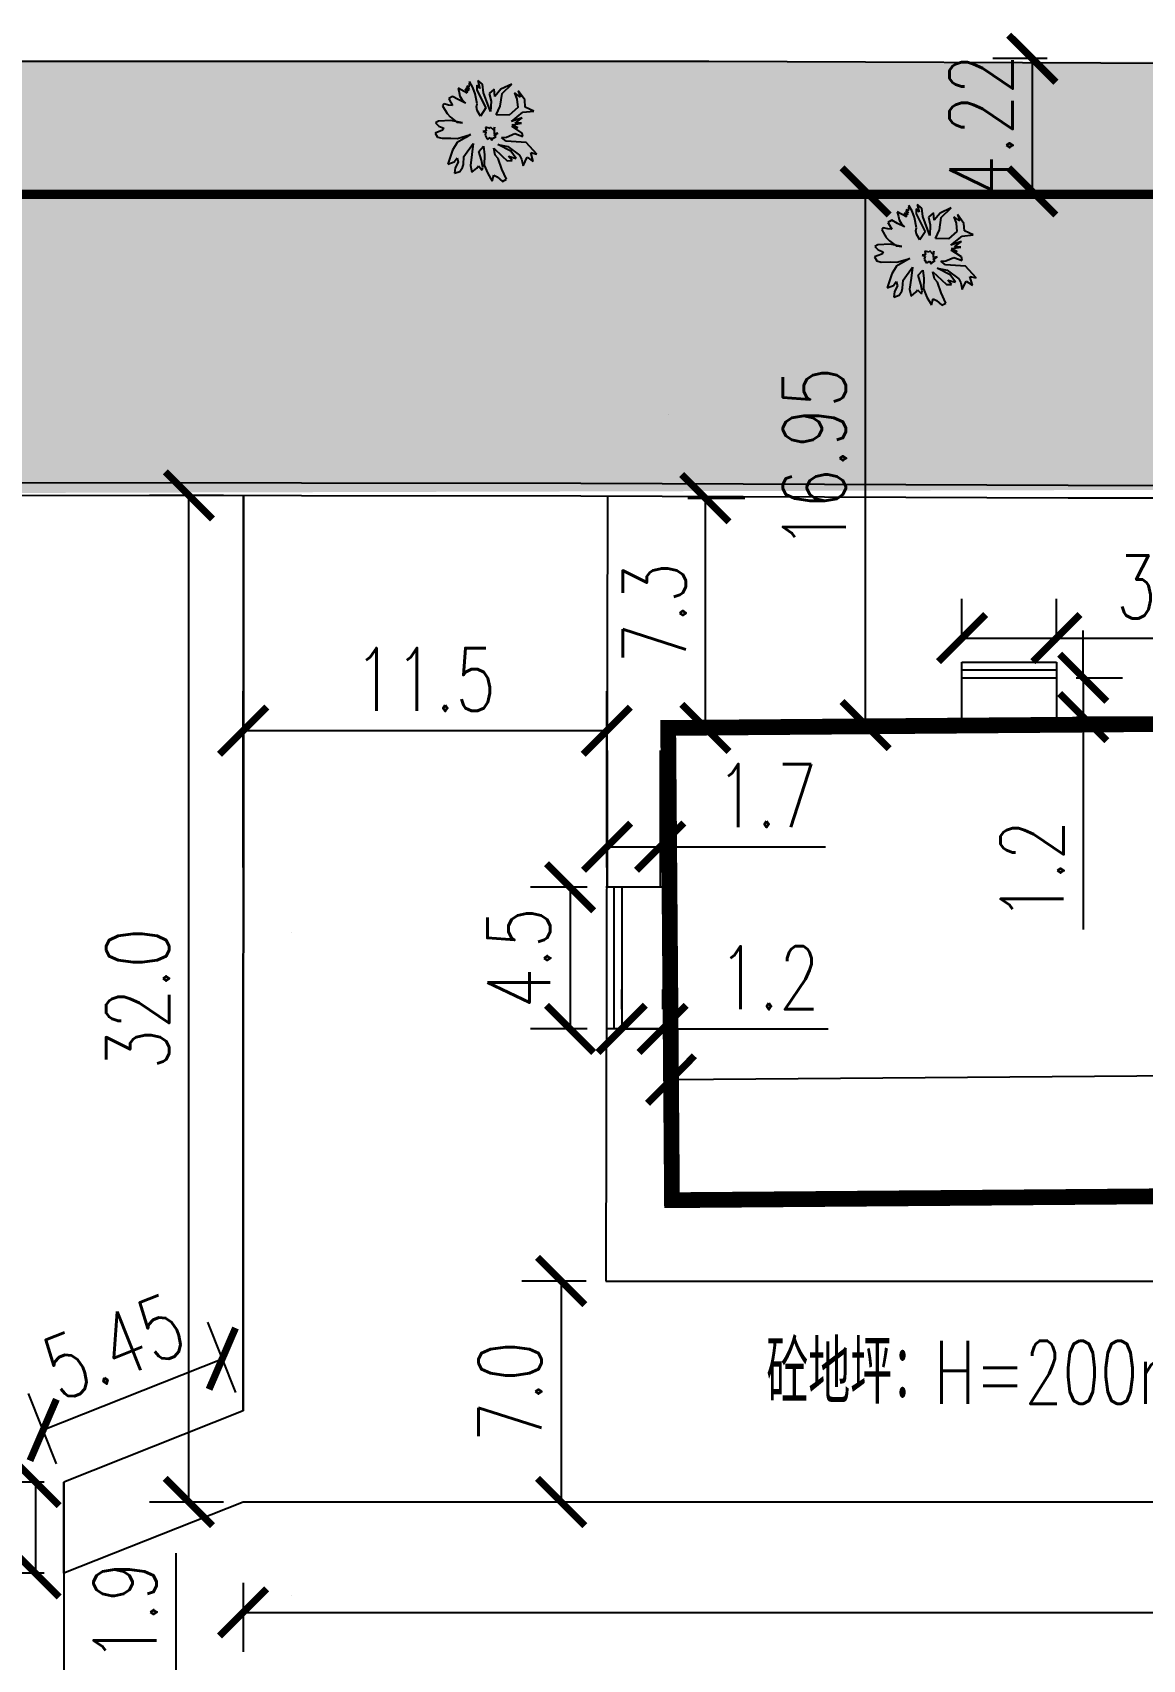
# Model space of a CAD drawing. Header units: millimetres. Extents: x 397874 to 6871063, y -8 to 5775840.
# Drawn here: x 429076.2 to 429111.4, y 2812983.6 to 2813035.2 of the extents above; entities that cross this region are included whole.
import ezdxf

# ---------------------------------------------------------------- set-up
doc = ezdxf.new("R2010")
doc.units = ezdxf.units.MM
doc.header["$LTSCALE"] = 1000
for name, pattern in [('ACAD_ISO10W100', [18, 12, -3, 0, -3]), ('CONTINOUS', [0]), ('DIVIDE', [1.25, 0.5, -0.25, 0, -0.25, 0, -0.25])]:
    doc.linetypes.add(name, pattern=pattern)
for name, color, linetype in [('_TCH_MASK', 7, 'Continuous'), ('GRASST', 62, 'Continuous'), ('T1', 92, 'Continuous'), ('居民地线', 2, 'Continuous'), ('规划路中心线（FQ）', 2, 'Continuous')]:
    doc.layers.add(name, color=color, linetype=linetype)
doc.styles.add('DIM', font='txt')
doc.styles.add('dxfs', font='txt.shx', dxfattribs={"width": 0.7, "bigfont": 'dxfs.shx'})
doc.styles.add('HZTXT', font='txt.shx', dxfattribs={"width": 0.75, "bigfont": 'hzdx.shx'})
doc.dimstyles.new('ISO-25', dxfattribs={"dimtxt": 2, "dimasz": 0.75, "dimexe": 1.25, "dimexo": 0.625, "dimtad": 1, "dimdec": 1, "dimdsep": 46, "dimtxsty": 'HZTXT', "dimblk": 'ARCHTICK', "dimcen": 2.5, "dimadec": 0, "dimazin": 0, "dimtfac": 1, "dimtdec": 1, "dimtmove": 0, "dimatfit": 3, "dimldrblk": 'ARCHTICK', "dimfxl": 1, "dimarcsym": 0})

# ---------------------------------------------------------------- blocks, each defined once
blk = doc.blocks.new('LV-5-1')
at = {"layer": 'T1', "color": 92, "linetype": 'Continuous'}
for p, q in [((-0.211, 1.372), (-0.242, 1.189)), ((-0.15, 1.311), (-0.211, 1.372)), ((-0.731, 0.916), (-0.701, 0.733)), ((-0.548, 0.855), (-0.731, 0.916)), ((-0.516, 1.342), (-0.547, 1.19)), ((-0.547, 1.19), (-0.487, 1.068)), ((-0.395, 1.25), (-0.516, 1.342)), ((-0.487, 1.068), (-0.426, 1.007)), ((-0.426, 1.007), (-0.243, 0.884)), ((-0.304, 1.098), (-0.395, 1.25)), ((-0.182, 1.067), (-0.304, 1.098)), ((-0.242, 1.189), (-0.182, 1.067)), ((0.062, 1.066), (-0.15, 1.311)), ((0.183, 0.852), (0.062, 1.066)), ((0.367, 0.943), (0.275, 0.791)), ((0.489, 1.156), (0.367, 0.943)), ((0.581, 1.248), (0.489, 1.156)), ((0.703, 1.247), (0.581, 1.248)), ((0.672, 1.034), (0.703, 1.247)), ((0.702, 0.973), (0.672, 1.034)), ((0.824, 1.064), (0.702, 0.973)), ((0.793, 0.698), (0.946, 1.003)), ((0.946, 1.094), (0.824, 1.064)), ((0.946, 1.003), (0.946, 1.094)), ((-1.22, 0.552), (-1.098, 0.43)), ((-0.976, 0.551), (-1.22, 0.552)), ((-0.732, 0.52), (-0.976, 0.551)), ((-0.671, 0.672), (-0.823, 0.642)), ((-0.823, 0.642), (-0.762, 0.581)), ((-0.762, 0.581), (-0.58, 0.52)), ((-0.489, 0.367), (-0.732, 0.52)), ((-0.701, 0.733), (-0.671, 0.672)), ((-0.58, 0.52), (-0.336, 0.458)), ((-0.305, 0.671), (-0.548, 0.855)), ((-0.336, 0.458), (-0.276, 0.275)), ((-0.062, 0.487), (-0.305, 0.671)), ((-0.243, 0.884), (-0.062, 0.487)), ((0.275, 0.791), (0.182, 0.426)), ((0.182, 0.426), (0.183, 0.578)), ((0.183, 0.578), (0.183, 0.852)), ((0.578, 0.455), (0.793, 0.698)), ((0.67, 0.577), (0.578, 0.455)), ((0.884, 0.667), (0.67, 0.577)), ((1.006, 0.698), (0.884, 0.667)), ((1.25, 0.697), (1.006, 0.698)), ((1.127, 0.453), (1.188, 0.545)), ((1.31, 0.453), (1.127, 0.453)), ((1.188, 0.545), (1.28, 0.636)), ((1.28, 0.636), (1.25, 0.697)), ((1.34, 0.453), (1.31, 0.453)), ((1.34, 0.331), (1.34, 0.453)), ((-1.19, 0.369), (-1.373, 0.309)), ((-1.373, 0.309), (-1.373, 0.187)), ((-1.373, 0.187), (-1.068, 0.155)), ((-1.098, 0.43), (-1.19, 0.369)), ((-1.068, 0.155), (-0.764, 0.093)), ((-0.764, 0.093), (-0.642, 0.123)), ((-0.459, 0.062), (-0.764, -0.029)), ((-0.642, 0.123), (-0.459, 0.062)), ((-0.276, 0.275), (-0.489, 0.367)), ((-0.246, 0), (-0.216, -0.03)), ((-0.154, 0), (-0.246, 0)), ((-0.154, 0.092), (-0.154, 0)), ((-0.032, 0.091), (-0.154, 0.092)), ((0.028, 0.03), (-0.032, 0.091)), ((0.09, 0.091), (0.028, 0.03)), ((0.059, -0.001), (0.09, 0.091)), ((1.004, 0.118), (1.187, 0.24)), ((1.126, 0.149), (1.004, 0.118)), ((1.248, 0.148), (1.126, 0.149)), ((1.187, 0.24), (1.34, 0.331)), ((1.217, -0.065), (1.461, 0.087)), ((1.339, 0.117), (1.248, 0.148)), ((1.461, 0.087), (1.339, 0.117)), ((-1.283, -0.393), (-1.132, -0.607)), ((-1.101, -0.454), (-1.283, -0.393)), ((-0.947, -0.089), (-1.009, -0.211)), ((-0.856, -0.181), (-1.009, -0.333)), ((-1.009, -0.211), (-0.856, -0.181)), ((-1.009, -0.333), (-0.765, -0.303)), ((-0.613, -0.303), (-0.979, -0.455)), ((-0.764, -0.029), (-0.947, -0.089)), ((-0.766, -0.791), (-0.46, -0.334)), ((-0.765, -0.303), (-0.429, -0.091)), ((-0.429, -0.091), (-0.613, -0.303)), ((-0.46, -0.334), (-0.308, -0.274)), ((-0.369, -0.396), (-0.4, -0.639)), ((-0.308, -0.274), (-0.369, -0.396)), ((-0.216, -0.03), (-0.216, -0.152)), ((-0.216, -0.152), (-0.155, -0.122)), ((-0.155, -0.122), (-0.155, -0.244)), ((-0.155, -0.244), (-0.124, -0.152)), ((-0.124, -0.152), (0.028, -0.244)), ((-0.033, -0.183), (0.089, -0.153)), ((0.028, -0.244), (-0.033, -0.183)), ((0.15, -0.031), (0.059, -0.001)), ((0.059, -0.123), (0.15, -0.031)), ((0.089, -0.153), (0.059, -0.123)), ((0.454, -0.368), (1.002, -0.461)), ((0.697, -0.521), (0.454, -0.368)), ((0.607, -0.307), (0.485, -0.063)), ((0.485, -0.063), (0.668, -0.063)), ((1.155, -0.339), (0.607, -0.307)), ((0.668, -0.063), (0.76, -0.094)), ((0.76, -0.094), (0.82, -0.155)), ((0.82, -0.155), (1.094, -0.248)), ((1.094, -0.248), (1.277, -0.279)), ((1.277, -0.401), (1.155, -0.339)), ((1.155, -0.431), (1.277, -0.401)), ((1.368, -0.492), (1.155, -0.431)), ((1.339, -0.065), (1.217, -0.065)), ((1.247, -0.126), (1.339, -0.065)), ((1.369, -0.127), (1.247, -0.126)), ((1.277, -0.279), (1.46, -0.279)), ((1.278, -0.157), (1.369, -0.127)), ((1.4, -0.157), (1.278, -0.157)), ((1.338, -0.187), (1.4, -0.157)), ((1.46, -0.279), (1.338, -0.187)), ((-1.132, -0.607), (-1.315, -0.697)), ((-1.315, -0.697), (-1.071, -0.759)), ((-1.071, -0.759), (-1.193, -0.881)), ((-1.193, -0.881), (-0.766, -0.791)), ((-0.979, -0.455), (-1.101, -0.454)), ((-0.4, -0.639), (-0.584, -0.791)), ((-0.584, -0.791), (-0.492, -0.822)), ((-0.492, -0.822), (-0.187, -0.67)), ((-0.187, -0.67), (-0.309, -0.792)), ((-0.309, -0.792), (-0.157, -0.701)), ((-0.157, -0.701), (-0.249, -0.945)), ((-0.249, -0.945), (-0.157, -0.792)), ((-0.157, -0.792), (-0.127, -1.036)), ((-0.127, -1.036), (-0.065, -0.732)), ((-0.065, -0.732), (-0.006, -1.128)), ((0.118, -0.763), (0.301, -0.459)), ((0.178, -1.068), (0.118, -0.763)), ((0.301, -0.459), (0.453, -0.672)), ((0.453, -0.672), (0.727, -0.887)), ((0.911, -0.582), (0.697, -0.521)), ((0.727, -0.887), (0.817, -1.253)), ((0.758, -0.673), (0.94, -0.765)), ((0.849, -0.917), (0.758, -0.673)), ((0.94, -0.765), (0.911, -0.582)), ((1.002, -0.461), (1.215, -0.553)), ((1.215, -0.553), (1.368, -0.492)), ((-0.006, -1.128), (-0.128, -1.402)), ((-0.128, -1.402), (0.086, -1.25)), ((0.086, -1.25), (0.268, -1.342)), ((0.391, -1.16), (0.178, -1.068)), ((0.268, -1.342), (0.573, -1.313)), ((0.39, -1.282), (0.573, -1.191)), ((0.573, -1.313), (0.39, -1.282)), ((0.573, -1.191), (0.391, -1.16)), ((0.817, -1.253), (0.849, -0.917))]:
    blk.add_line(p, q, dxfattribs=at)
at = {"layer": 'T1', "color": 92, "linetype": 'Continuous', "style": 'DIM', "flags": 1}
for tag in ['XVALUE', 'YVALUE']:
    blk.add_attdef(tag, (0.028, 0.03), '', height=0.00002, rotation=359.8254, dxfattribs=at)
blk = doc.blocks.new('_ArchTick')
at = {"color": 0, "linetype": 'ByBlock', "const_width": 0.15}
blk.add_lwpolyline([(-0.5, -0.5), (0.5, 0.5)], dxfattribs=at)
blk = doc.blocks.new('*D726')
at = {"color": 0, "linetype": 'CONTINOUS', "lineweight": -2, "transparency": 16777216}
for p, q in [((429156.4, 2813005.508), (429156.434, 2813001.213)), ((429096.402, 2813005.028), (429096.436, 2813000.733)), ((429096.426, 2813001.983), (429156.424, 2813002.463))]:
    blk.add_line(p, q, dxfattribs=at)
at = {"layer": 'Defpoints', "color": 0, "linetype": 'CONTINOUS', "transparency": 16777216}
for p in [(429156.395, 2813006.133), (429096.397, 2813005.653), (429156.424, 2813002.463)]:
    blk.add_point(p, dxfattribs=at)
at = {"color": 0, "linetype": 'CONTINOUS', "lineweight": -2, "transparency": 16777216, "xscale": 1.5, "yscale": 1.5, "zscale": 1.5}
for p, rotation in [((429156.424, 2813002.463), 0.4583564578794813), ((429096.426, 2813001.983), 180.4583564578795)]:
    blk.add_blockref('_ArchTick', p, dxfattribs=dict(at, rotation=rotation))
at = {"color": 0, "linetype": 'CONTINOUS', "transparency": 16777216, "insert": (429126.412, 2813003.848), "char_height": 2, "attachment_point": 5, "rotation": 0.4584, "style": 'HZTXT'}
blk.add_mtext('60.00', dxfattribs=at)
blk = doc.blocks.new('_None')
blk = doc.blocks.new('*D730')
at = {"color": 0, "linetype": 'CONTINOUS', "lineweight": -2, "transparency": 16777216}
for p, q in [((429108.953, 2813030.196), (429101.354, 2813030.196)), ((429102.603, 2813013.246), (429102.604, 2813030.196)), ((429108.951, 2813013.245), (429101.353, 2813013.246))]:
    blk.add_line(p, q, dxfattribs=at)
at = {"layer": 'Defpoints', "color": 0, "linetype": 'CONTINOUS', "transparency": 16777216}
for p in [(429102.604, 2813030.196), (429109.578, 2813030.196), (429109.576, 2813013.245)]:
    blk.add_point(p, dxfattribs=at)
at = {"color": 0, "linetype": 'CONTINOUS', "lineweight": -2, "transparency": 16777216, "xscale": 1.5, "yscale": 1.5, "zscale": 1.5}
for p, rotation in [((429102.604, 2813030.196), 89.99449555505673), ((429102.603, 2813013.246), 269.9944955550567)]:
    blk.add_blockref('_ArchTick', p, dxfattribs=dict(at, rotation=rotation))
at = {"color": 0, "linetype": 'CONTINOUS', "transparency": 16777216, "insert": (429100.978, 2813021.721), "char_height": 2, "attachment_point": 5, "rotation": 89.9945, "style": 'HZTXT'}
blk.add_mtext('16.95', dxfattribs=at)
blk = doc.blocks.new('*D731')
at = {"color": 0, "linetype": 'CONTINOUS', "lineweight": -2, "transparency": 16777216}
for p, q in [((429108.372, 2813034.411), (429106.648, 2813034.411)), ((429107.898, 2813034.411), (429107.898, 2813030.196)), ((429108.372, 2813030.196), (429106.648, 2813030.196))]:
    blk.add_line(p, q, dxfattribs=at)
at = {"layer": 'Defpoints', "color": 0, "linetype": 'CONTINOUS', "transparency": 16777216}
for p in [(429108.997, 2813034.411), (429107.898, 2813030.196), (429108.997, 2813030.196)]:
    blk.add_point(p, dxfattribs=at)
at = {"color": 0, "linetype": 'CONTINOUS', "lineweight": -2, "transparency": 16777216, "xscale": 1.5, "yscale": 1.5, "zscale": 1.5}
for p, rotation in [((429107.898, 2813034.411), 89.99449555709883), ((429107.898, 2813030.196), 269.9944955570988)]:
    blk.add_blockref('_ArchTick', p, dxfattribs=dict(at, rotation=rotation))
at = {"color": 0, "linetype": 'CONTINOUS', "transparency": 16777216, "insert": (429106.273, 2813032.304), "char_height": 2, "attachment_point": 5, "rotation": 89.9945, "style": 'HZTXT'}
blk.add_mtext('4.22', dxfattribs=at)
blk = doc.blocks.new('*D736')
at = {"color": 0, "linetype": 'CONTINOUS', "lineweight": -2, "transparency": 16777216}
for p, q in [((429096.962, 2813020.453), (429098.767, 2813020.453)), ((429097.517, 2813013.153), (429097.517, 2813020.453)), ((429096.962, 2813013.153), (429098.767, 2813013.153))]:
    blk.add_line(p, q, dxfattribs=at)
at = {"layer": 'Defpoints', "color": 0, "linetype": 'CONTINOUS', "transparency": 16777216}
for p in [(429096.337, 2813020.453), (429097.517, 2813020.453), (429096.337, 2813013.153)]:
    blk.add_point(p, dxfattribs=at)
at = {"color": 0, "linetype": 'CONTINOUS', "lineweight": -2, "transparency": 16777216, "xscale": 1.5, "yscale": 1.5, "zscale": 1.5}
for p, rotation in [((429097.517, 2813020.453), 90), ((429097.517, 2813013.153), 270)]:
    blk.add_blockref('_ArchTick', p, dxfattribs=dict(at, rotation=rotation))
at = {"color": 0, "linetype": 'CONTINOUS', "transparency": 16777216, "insert": (429095.892, 2813016.803), "char_height": 2, "attachment_point": 5, "rotation": 90, "style": 'HZTXT'}
blk.add_mtext('7.3', dxfattribs=at)
blk = doc.blocks.new('*D752')
at = {"color": 0, "linetype": 'CONTINOUS', "lineweight": -2, "transparency": 16777216}
for p, q in [((429082.843, 2813008.722), (429082.843, 2813014.316)), ((429094.385, 2813008.718), (429094.385, 2813014.316)), ((429094.385, 2813013.066), (429082.843, 2813013.066))]:
    blk.add_line(p, q, dxfattribs=at)
at = {"layer": 'Defpoints', "color": 0, "linetype": 'CONTINOUS', "transparency": 16777216}
for p in [(429082.843, 2813013.066), (429082.843, 2813008.097), (429094.385, 2813008.093)]:
    blk.add_point(p, dxfattribs=at)
at = {"color": 0, "linetype": 'CONTINOUS', "lineweight": -2, "transparency": 16777216, "xscale": 1.5, "yscale": 1.5, "zscale": 1.5, "rotation": 180}
blk.add_blockref('_ArchTick', (429082.843, 2813013.066), dxfattribs=at)
at = {"color": 0, "linetype": 'CONTINOUS', "lineweight": -2, "transparency": 16777216, "xscale": 1.5, "yscale": 1.5, "zscale": 1.5}
blk.add_blockref('_ArchTick', (429094.385, 2813013.066), dxfattribs=at)
at = {"color": 0, "linetype": 'CONTINOUS', "transparency": 16777216, "insert": (429088.614, 2813014.691), "char_height": 2, "attachment_point": 5, "style": 'HZTXT'}
blk.add_mtext('11.5', dxfattribs=at)
blk = doc.blocks.new('*D753')
at = {"color": 0, "linetype": 'CONTINOUS', "lineweight": -2, "transparency": 16777216}
for p, q in [((429094.395, 2813012.441), (429094.395, 2813008.13)), ((429096.084, 2813012.441), (429096.084, 2813008.13)), ((429094.395, 2813009.38), (429096.084, 2813009.38)), ((429096.084, 2813009.38), (429101.334, 2813009.38))]:
    blk.add_line(p, q, dxfattribs=at)
at = {"layer": 'Defpoints', "color": 0, "linetype": 'CONTINOUS', "transparency": 16777216}
for p in [(429094.395, 2813013.066), (429096.084, 2813013.066), (429096.084, 2813009.38)]:
    blk.add_point(p, dxfattribs=at)
at = {"color": 0, "linetype": 'CONTINOUS', "lineweight": -2, "transparency": 16777216, "xscale": 1.5, "yscale": 1.5, "zscale": 1.5, "rotation": 180}
blk.add_blockref('_ArchTick', (429094.395, 2813009.38), dxfattribs=at)
at = {"color": 0, "linetype": 'CONTINOUS', "lineweight": -2, "transparency": 16777216, "xscale": 1.5, "yscale": 1.5, "zscale": 1.5}
blk.add_blockref('_ArchTick', (429096.084, 2813009.38), dxfattribs=at)
at = {"color": 0, "linetype": 'CONTINOUS', "transparency": 16777216, "insert": (429099.459, 2813011.005), "char_height": 2, "attachment_point": 5, "style": 'HZTXT'}
blk.add_mtext('1.7', dxfattribs=at)
blk = doc.blocks.new('*D754')
at = {"color": 0, "linetype": 'CONTINOUS', "lineweight": -2, "transparency": 16777216}
for p, q in [((429093.76, 2813008.093), (429091.969, 2813008.093)), ((429093.219, 2813008.093), (429093.219, 2813003.593)), ((429093.76, 2813003.593), (429091.969, 2813003.593))]:
    blk.add_line(p, q, dxfattribs=at)
at = {"layer": 'Defpoints', "color": 0, "linetype": 'CONTINOUS', "transparency": 16777216}
for p in [(429094.385, 2813008.093), (429093.219, 2813003.593), (429094.385, 2813003.593)]:
    blk.add_point(p, dxfattribs=at)
at = {"color": 0, "linetype": 'CONTINOUS', "lineweight": -2, "transparency": 16777216, "xscale": 1.5, "yscale": 1.5, "zscale": 1.5}
for p, rotation in [((429093.219, 2813008.093), 90), ((429093.219, 2813003.593), 270)]:
    blk.add_blockref('_ArchTick', p, dxfattribs=dict(at, rotation=rotation))
at = {"color": 0, "linetype": 'CONTINOUS', "transparency": 16777216, "insert": (429091.594, 2813005.843), "char_height": 2, "attachment_point": 5, "rotation": 90, "style": 'HZTXT'}
blk.add_mtext('4.5', dxfattribs=at)
blk = doc.blocks.new('*D755')
at = {"color": 0, "linetype": 'CONTINOUS', "lineweight": -2, "transparency": 16777216}
for p, q in [((429094.861, 2813004.218), (429094.861, 2813004.843)), ((429096.161, 2813004.218), (429096.161, 2813004.843)), ((429094.861, 2813003.593), (429096.161, 2813003.593)), ((429096.161, 2813003.593), (429101.411, 2813003.593))]:
    blk.add_line(p, q, dxfattribs=at)
at = {"layer": 'Defpoints', "color": 0, "linetype": 'CONTINOUS', "transparency": 16777216}
for p in [(429094.861, 2813003.593), (429096.161, 2813003.593), (429096.161, 2813003.593)]:
    blk.add_point(p, dxfattribs=at)
at = {"color": 0, "linetype": 'CONTINOUS', "lineweight": -2, "transparency": 16777216, "xscale": 1.5, "yscale": 1.5, "zscale": 1.5, "rotation": 180}
blk.add_blockref('_ArchTick', (429094.861, 2813003.593), dxfattribs=at)
at = {"color": 0, "linetype": 'CONTINOUS', "lineweight": -2, "transparency": 16777216, "xscale": 1.5, "yscale": 1.5, "zscale": 1.5}
blk.add_blockref('_ArchTick', (429096.161, 2813003.593), dxfattribs=at)
at = {"color": 0, "linetype": 'CONTINOUS', "transparency": 16777216, "insert": (429099.536, 2813005.218), "char_height": 2, "attachment_point": 5, "style": 'HZTXT'}
blk.add_mtext('1.2', dxfattribs=at)
blk = doc.blocks.new('*D756')
at = {"color": 0, "linetype": 'CONTINOUS', "lineweight": -2, "transparency": 16777216}
for p, q in [((429109.514, 2813014.746), (429109.514, 2813016.246)), ((429109.288, 2813014.746), (429110.764, 2813014.746)), ((429109.514, 2813014.746), (429109.514, 2813013.498)), ((429109.289, 2813013.498), (429110.764, 2813013.498)), ((429109.514, 2813013.498), (429109.514, 2813006.748))]:
    blk.add_line(p, q, dxfattribs=at)
at = {"layer": 'Defpoints', "color": 0, "linetype": 'CONTINOUS', "transparency": 16777216}
for p in [(429108.663, 2813014.746), (429108.664, 2813013.498), (429109.514, 2813013.498)]:
    blk.add_point(p, dxfattribs=at)
at = {"color": 0, "linetype": 'CONTINOUS', "lineweight": -2, "transparency": 16777216, "xscale": 1.5, "yscale": 1.5, "zscale": 1.5}
for p, rotation in [((429109.514, 2813014.746), 270), ((429109.514, 2813013.498), 90)]:
    blk.add_blockref('_ArchTick', p, dxfattribs=dict(at, rotation=rotation))
at = {"color": 0, "linetype": 'CONTINOUS', "transparency": 16777216, "insert": (429107.889, 2813008.623), "char_height": 2, "attachment_point": 5, "rotation": 90, "style": 'HZTXT'}
blk.add_mtext('1.2', dxfattribs=at)
blk = doc.blocks.new('*D757')
at = {"color": 0, "linetype": 'CONTINOUS', "lineweight": -2, "transparency": 16777216}
for p, q in [((429105.664, 2813015.871), (429105.664, 2813017.258)), ((429108.664, 2813015.87), (429108.664, 2813017.258)), ((429105.664, 2813016.008), (429108.664, 2813016.008)), ((429108.664, 2813016.008), (429114.164, 2813016.008))]:
    blk.add_line(p, q, dxfattribs=at)
at = {"layer": 'Defpoints', "color": 0, "linetype": 'CONTINOUS', "transparency": 16777216}
for p in [(429108.664, 2813016.008), (429105.664, 2813015.246), (429108.664, 2813015.245)]:
    blk.add_point(p, dxfattribs=at)
at = {"color": 0, "linetype": 'CONTINOUS', "lineweight": -2, "transparency": 16777216, "xscale": 1.5, "yscale": 1.5, "zscale": 1.5, "rotation": 180}
blk.add_blockref('_ArchTick', (429105.664, 2813016.008), dxfattribs=at)
at = {"color": 0, "linetype": 'CONTINOUS', "lineweight": -2, "transparency": 16777216, "xscale": 1.5, "yscale": 1.5, "zscale": 1.5}
blk.add_blockref('_ArchTick', (429108.664, 2813016.008), dxfattribs=at)
at = {"color": 0, "linetype": 'CONTINOUS', "transparency": 16777216, "insert": (429112.164, 2813017.633), "char_height": 2, "attachment_point": 5, "style": 'HZTXT'}
blk.add_mtext('3.0', dxfattribs=at)
blk = doc.blocks.new('*D760')
at = {"color": 0, "linetype": 'CONTINOUS', "lineweight": -2, "transparency": 16777216}
for p, q in [((429164.355, 2812987.94), (429164.355, 2812983.808)), ((429082.837, 2812986), (429082.837, 2812983.808)), ((429082.837, 2812985.058), (429164.355, 2812985.058))]:
    blk.add_line(p, q, dxfattribs=at)
at = {"layer": 'Defpoints', "color": 0, "linetype": 'CONTINOUS', "transparency": 16777216}
for p in [(429164.355, 2812988.565), (429082.837, 2812986.625), (429164.355, 2812985.058)]:
    blk.add_point(p, dxfattribs=at)
at = {"color": 0, "linetype": 'CONTINOUS', "lineweight": -2, "transparency": 16777216, "xscale": 1.5, "yscale": 1.5, "zscale": 1.5, "rotation": 180}
blk.add_blockref('_ArchTick', (429082.837, 2812985.058), dxfattribs=at)
at = {"color": 0, "linetype": 'CONTINOUS', "lineweight": -2, "transparency": 16777216, "xscale": 1.5, "yscale": 1.5, "zscale": 1.5}
blk.add_blockref('_ArchTick', (429164.355, 2812985.058), dxfattribs=at)
at = {"color": 0, "linetype": 'CONTINOUS', "transparency": 16777216, "insert": (429123.596, 2812986.683), "char_height": 2, "attachment_point": 5, "style": 'HZTXT'}
blk.add_mtext('81.5', dxfattribs=at)
blk = doc.blocks.new('*D761')
at = {"color": 0, "linetype": 'CONTINOUS', "lineweight": -2, "transparency": 16777216}
for p, q in [((429082.606, 2812992.046), (429081.716, 2812994.281)), ((429076.491, 2812990.855), (429082.178, 2812993.119)), ((429076.918, 2812989.782), (429076.029, 2812992.016))]:
    blk.add_line(p, q, dxfattribs=at)
at = {"layer": 'Defpoints', "color": 0, "linetype": 'CONTINOUS', "transparency": 16777216}
for p in [(429082.178, 2812993.119), (429082.837, 2812991.465), (429077.149, 2812989.201)]:
    blk.add_point(p, dxfattribs=at)
at = {"color": 0, "linetype": 'CONTINOUS', "lineweight": -2, "transparency": 16777216, "xscale": 1.5, "yscale": 1.5, "zscale": 1.5}
for p, rotation in [((429082.178, 2812993.119), 21.71077983327907), ((429076.491, 2812990.855), 201.710779833279)]:
    blk.add_blockref('_ArchTick', p, dxfattribs=dict(at, rotation=rotation))
at = {"color": 0, "linetype": 'CONTINOUS', "transparency": 16777216, "insert": (429078.733, 2812993.497), "char_height": 2, "attachment_point": 5, "rotation": 21.7108, "style": 'HZTXT'}
blk.add_mtext('5.45', dxfattribs=at)
blk = doc.blocks.new('*D762')
at = {"color": 0, "linetype": 'CONTINOUS', "lineweight": -2, "transparency": 16777216}
for p, q in [((429076.524, 2812989.201), (429074.998, 2812989.201)), ((429076.248, 2812989.201), (429076.248, 2812986.301)), ((429076.524, 2812986.301), (429074.998, 2812986.301))]:
    blk.add_line(p, q, dxfattribs=at)
at = {"layer": 'Defpoints', "color": 0, "linetype": 'CONTINOUS', "transparency": 16777216}
for p in [(429077.149, 2812989.201), (429076.248, 2812986.301), (429077.149, 2812986.301)]:
    blk.add_point(p, dxfattribs=at)
at = {"color": 0, "linetype": 'CONTINOUS', "lineweight": -2, "transparency": 16777216, "xscale": 1.5, "yscale": 1.5, "zscale": 1.5}
for p, rotation in [((429076.248, 2812989.201), 90), ((429076.248, 2812986.301), 270)]:
    blk.add_blockref('_ArchTick', p, dxfattribs=dict(at, rotation=rotation))
at = {"color": 0, "linetype": 'CONTINOUS', "transparency": 16777216, "insert": (429074.623, 2812987.751), "char_height": 2, "attachment_point": 5, "rotation": 90, "style": 'HZTXT'}
blk.add_mtext('2.9', dxfattribs=at)
blk = doc.blocks.new('*D763')
at = {"color": 0, "linetype": 'CONTINOUS', "lineweight": -2, "transparency": 16777216}
for p, q in [((429093.736, 2812995.584), (429091.688, 2812995.584)), ((429092.938, 2812995.584), (429092.938, 2812988.565)), ((429093.736, 2812988.565), (429091.688, 2812988.565))]:
    blk.add_line(p, q, dxfattribs=at)
at = {"layer": 'Defpoints', "color": 0, "linetype": 'CONTINOUS', "transparency": 16777216}
for p in [(429094.361, 2812995.584), (429092.938, 2812988.565), (429094.361, 2812988.565)]:
    blk.add_point(p, dxfattribs=at)
at = {"color": 0, "linetype": 'CONTINOUS', "lineweight": -2, "transparency": 16777216, "xscale": 1.5, "yscale": 1.5, "zscale": 1.5}
for p, rotation in [((429092.938, 2812995.584), 90), ((429092.938, 2812988.565), 270)]:
    blk.add_blockref('_ArchTick', p, dxfattribs=dict(at, rotation=rotation))
at = {"color": 0, "linetype": 'CONTINOUS', "transparency": 16777216, "insert": (429091.313, 2812992.075), "char_height": 2, "attachment_point": 5, "rotation": 90, "style": 'HZTXT'}
blk.add_mtext('7.0', dxfattribs=at)
blk = doc.blocks.new('*D764')
at = {"color": 0, "linetype": 'CONTINOUS', "lineweight": -2, "transparency": 16777216}
for p, q in [((429082.212, 2813020.538), (429079.866, 2813020.538)), ((429081.116, 2812988.565), (429081.116, 2813020.538)), ((429082.212, 2812988.565), (429079.866, 2812988.565))]:
    blk.add_line(p, q, dxfattribs=at)
at = {"layer": 'Defpoints', "color": 0, "linetype": 'CONTINOUS', "transparency": 16777216}
for p in [(429081.116, 2813020.538), (429082.837, 2813020.538), (429082.837, 2812988.565)]:
    blk.add_point(p, dxfattribs=at)
at = {"color": 0, "linetype": 'CONTINOUS', "lineweight": -2, "transparency": 16777216, "xscale": 1.5, "yscale": 1.5, "zscale": 1.5}
for p, rotation in [((429081.116, 2813020.538), 90), ((429081.116, 2812988.565), 270)]:
    blk.add_blockref('_ArchTick', p, dxfattribs=dict(at, rotation=rotation))
at = {"color": 0, "linetype": 'CONTINOUS', "transparency": 16777216, "insert": (429079.491, 2813004.552), "char_height": 2, "attachment_point": 5, "rotation": 90, "style": 'HZTXT'}
blk.add_mtext('32.0', dxfattribs=at)
blk = doc.blocks.new('*D943')
at = {"color": 0, "linetype": 'CONTINOUS', "lineweight": -2, "transparency": 16777216}
for p, q in [((429080.715, 2812981.695), (429080.715, 2812986.945)), ((429077.77, 2812981.695), (429081.965, 2812981.695)), ((429080.715, 2812979.796), (429080.715, 2812981.695)), ((429077.768, 2812979.796), (429081.965, 2812979.796))]:
    blk.add_line(p, q, dxfattribs=at)
at = {"layer": 'Defpoints', "color": 0, "linetype": 'CONTINOUS', "transparency": 16777216}
for p in [(429077.145, 2812981.695), (429080.715, 2812981.695), (429077.143, 2812979.796)]:
    blk.add_point(p, dxfattribs=at)
at = {"color": 0, "linetype": 'CONTINOUS', "lineweight": -2, "transparency": 16777216, "xscale": 1.5, "yscale": 1.5, "zscale": 1.5}
for p, rotation in [((429080.715, 2812981.695), 90), ((429080.715, 2812979.796), 270)]:
    blk.add_blockref('_ArchTick', p, dxfattribs=dict(at, rotation=rotation))
at = {"color": 0, "linetype": 'CONTINOUS', "transparency": 16777216, "insert": (429079.09, 2812985.07), "char_height": 2, "attachment_point": 5, "rotation": 90, "style": 'HZTXT'}
blk.add_mtext('1.9', dxfattribs=at)

msp = doc.modelspace()

# ---------------------------------------------------------------- hatches: boundary and pattern name
at = {"linetype": 'CONTINOUS'}
h = msp.add_hatch(dxfattribs=at)
h.set_pattern_fill('GRASS', color=3, scale=0.054, style=0)
h.set_pattern_definition([(90, (428986.3004, 2813005.5612), (-0.969867, 0.969867), [0.257175, -1.682559]), (45, (428986.3004, 2813005.5612), (-0.969868, 0.969868), [0.257175, -1.114425]), (135, (428986.3004, 2813005.5612), (-0.969868, -0.969868), [0.257175, -1.114425])])
edge = h.paths.add_edge_path()
edge.add_line((429160.371, 2813020.845), (429160.344, 2813023.212))
edge.add_line((429160.344, 2813023.212), (429158.865, 2813029.9))
edge.add_arc((429152.734, 2813028.545), 6.279, 12.4676, 66.8205)
edge.add_line((429155.206, 2813034.317), (429109.922, 2813034.317))
edge.add_line((429109.922, 2813034.317), (429053.008, 2813034.292))
edge.add_line((429053.008, 2813034.292), (429035.822, 2813034.266))
edge.add_line((429035.822, 2813034.266), (429028.309, 2813034.449))
edge.add_line((429028.309, 2813034.449), (428997.044, 2813030.215))
edge.add_arc((428996.897, 2813019.415), 10.8, 89.2167, 168.8439)
edge.add_line((428986.3, 2813021.505), (428986.574, 2813002.446))
edge.add_line((428986.574, 2813002.446), (428991.516, 2812999.672))
edge.add_line((428991.516, 2812999.672), (429007.616, 2812999.672))
edge.add_line((429007.616, 2812999.672), (429007.323, 2813020.432))
edge.add_line((429007.323, 2813020.432), (429160.371, 2813020.845))
h = msp.add_hatch(dxfattribs=at)
h.set_pattern_fill('GRASS', color=3, scale=0.054, style=0)
h.set_pattern_definition([(90, (428986.6436, 2812723.6871), (-0.969867, 0.969867), [0.257175, -1.682559]), (45, (428986.6436, 2812723.6871), (-0.9698677, 0.9698677), [0.257175, -1.114425]), (135, (428986.6436, 2812723.6871), (-0.9698677, -0.9698677), [0.257175, -1.114425])])
edge = h.paths.add_edge_path()
edge.add_line((428996.534, 2812984.894), (429007.751, 2812986.572))
edge.add_arc((428245.5, 2812967.568), 762.487, 0.233679, 1.428202, ccw=False)
edge.add_line((429007.981, 2812970.678), (429010.393, 2812757.703))
edge.add_arc((429028.392, 2812757.891), 18, 180.5985, 268.1597)
edge.add_line((429027.814, 2812739.9), (429168.81, 2812735.37))
edge.add_arc((429182.64, 2812620.562), 115.638, 87.64632, 96.86841, ccw=False)
edge.add_line((429187.389, 2812736.102), (429187.391, 2812858.041))
edge.add_arc((425829.037, 2812780.795), 3359.242, 1.317645, 1.469012)
edge.add_line((429187.175, 2812866.913), (429187.032, 2812877.852))
edge.add_line((429187.032, 2812877.852), (429191.391, 2812878.102))
edge.add_line((429191.391, 2812878.102), (429191.395, 2812730.731))
edge.add_line((429191.395, 2812730.731), (429255.258, 2812727.933))
edge.add_line((429255.258, 2812727.933), (429255.258, 2812723.687))
edge.add_line((429255.258, 2812723.687), (429168.385, 2812728.376))
edge.add_line((429168.385, 2812728.376), (429129.36, 2812730.11))
edge.add_line((429129.36, 2812730.11), (429091.518, 2812731.731))
edge.add_line((429091.518, 2812731.731), (429068.655, 2812732.74))
edge.add_line((429068.655, 2812732.74), (428995.964, 2812736.193))
edge.add_arc((428996.365, 2812744.639), 8.455, 181.2844, 267.2807, ccw=False)
edge.add_line((428987.912, 2812744.449), (428988.493, 2812805.44))
edge.add_line((428988.493, 2812805.44), (428987.758, 2812883.63))
edge.add_line((428987.758, 2812883.63), (428987.248, 2812934.771))
edge.add_line((428987.248, 2812934.771), (428986.762, 2812983.747))
edge.add_line((428986.762, 2812983.747), (428996.534, 2812984.894))

# ---------------------------------------------------------------- linework, layer by layer
at = {"color": 3, "linetype": 'CONTINOUS'}
for p, q in [((429096.36, 2813023.102), (429096.359, 2813023.102)), ((429082.837, 2812991.465), (429082.847, 2813020.538)), ((429082.847, 2813020.538), (429082.837, 2812991.465)), ((429094.409, 2813020.521), (429094.361, 2812995.584)), ((429105.664, 2813013.246), (429105.664, 2813015.246)), ((429105.664, 2813015.246), (429108.664, 2813015.246)), ((429105.664, 2813014.996), (429108.664, 2813014.996)), ((429108.664, 2813015.246), (429108.663, 2813013.245)), ((429105.664, 2813014.746), (429108.664, 2813014.746)), ((429096.125, 2813008.093), (429094.361, 2813008.093)), ((429094.611, 2813008.093), (429094.611, 2813003.593)), ((429094.611, 2813008.093), (429094.611, 2813003.593)), ((429094.861, 2813008.093), (429094.861, 2813003.593)), ((429084.36, 2813006.65), (429084.36, 2813006.65)), ((429096.161, 2813003.593), (429094.361, 2813003.593)), ((429094.361, 2812995.584), (429158.855, 2812995.584)), ((429082.837, 2812991.465), (429077.149, 2812989.201)), ((429082.837, 2812991.465), (429077.149, 2812989.201)), ((429077.149, 2812986.301), (429077.149, 2812989.201)), ((429082.837, 2812988.565), (429077.149, 2812986.301)), ((429082.837, 2812988.565), (429077.149, 2812986.301)), ((429164.355, 2812988.565), (429082.837, 2812988.565))]:
    msp.add_line(p, q, dxfattribs=at)
at = {"color": 6, "linetype": 'CONTINOUS'}
msp.add_line((429077.149, 2812989.201), (429077.139, 2812972.886), dxfattribs=at)
at = {"color": 1, "linetype": 'DIVIDE', "ltscale": 5}
msp.add_line((429084.36, 2812985.597), (429084.36, 2812985.597), dxfattribs=at)
msp.add_line((429084.36, 2812985.597), (429084.36, 2812985.597), dxfattribs=at)
at = {"color": 1, "linetype": 'CONTINOUS', "const_width": 0.3}
msp.add_lwpolyline([(429007.104, 2813029.476), (429007.411, 2813029.553), (429007.719, 2813029.625), (429008.028, 2813029.691), (429008.338, 2813029.753), (429008.648, 2813029.811), (429008.96, 2813029.863), (429009.273, 2813029.91), (429009.586, 2813029.952), (429009.9, 2813029.99), (429010.214, 2813030.022), (429010.529, 2813030.049), (429010.844, 2813030.072), (429011.16, 2813030.089), (429011.476, 2813030.102), (429011.792, 2813030.109), (429012.108, 2813030.111), (429191.395, 2813030.094), (429191.388, 2812730.735)], dxfattribs=at)
msp.add_lwpolyline([(429007.104, 2813029.476), (429007.411, 2813029.553), (429007.719, 2813029.625), (429008.028, 2813029.691), (429008.338, 2813029.753), (429008.648, 2813029.811), (429008.96, 2813029.863), (429009.273, 2813029.91), (429009.586, 2813029.952), (429009.9, 2813029.99), (429010.214, 2813030.022), (429010.529, 2813030.049), (429010.844, 2813030.072), (429011.16, 2813030.089), (429011.476, 2813030.102), (429011.792, 2813030.109), (429012.108, 2813030.111), (429191.395, 2813030.094), (429191.388, 2812730.735)], dxfattribs=at)
at = {"layer": '_TCH_MASK', "color": 4, "linetype": 'CONTINOUS', "const_width": 0.5}
msp.add_lwpolyline([(429156.335, 2813013.633), (429096.337, 2813013.153), (429096.457, 2812998.153), (429156.455, 2812998.633), (429156.335, 2813013.633)], dxfattribs=at)
at = {"layer": '居民地线', "color": 151, "linetype": 'Continuous', "lineweight": -3, "ltscale": 0.5}
for points in [[(429007.513, 2813020.833), (429031.445, 2813021.004), (429093.56, 2813020.924), (429109.037, 2813020.864), (429130.319, 2813020.858), (429154.99, 2813020.725), (429156.482, 2813020.754)], [(429007.672, 2813020.434), (429031.446, 2813020.604), (429093.559, 2813020.524), (429109.037, 2813020.464), (429130.318, 2813020.458), (429154.993, 2813020.325), (429156.101, 2813020.347)]]:
    msp.add_lwpolyline(points, dxfattribs=at)
at = {"layer": '规划路中心线（FQ）', "color": 2, "linetype": 'ACAD_ISO10W100', "ltscale": 0.5, "flags": 128}
msp.add_lwpolyline([(429155.284, 2813034.317), (429149.009, 2813034.325), (429122.22, 2813034.22), (429097.624, 2813034.319), (429070.194, 2813034.318), (429035.822, 2813034.266), (429028.309, 2813034.449), (429019.241, 2813033.364)], dxfattribs=at)

# ---------------------------------------------------------------- block references
at = {"layer": 'GRASST', "xscale": 1.154735999051131, "yscale": 1.154735999051131, "zscale": 1.154735999051131, "rotation": 120.0001998542545}
for p in [(429090.593, 2813032.062), (429104.541, 2813028.13)]:
    msp.add_blockref('LV-5-1', p, dxfattribs=at)

# ---------------------------------------------------------------- texts
at = {"color": 0, "linetype": 'CONTINOUS', "ltscale": 10, "style": 'dxfs', "width": 0.7}
msp.add_text('砼地坪：H=200mm', height=2, dxfattribs=at).set_placement((429099.454, 2812991.688))

# ---------------------------------------------------------------- dimensions: what is measured, and where the dimension line sits
at = {"color": 3, "linetype": 'CONTINOUS'}
for base, p1, p2, angle, override, picture, middle, dimtype in [((429107.8977, 2813030.1957), (429108.9973, 2813034.4111), (429108.9969, 2813030.1956), 269.9945, {"dimasz": 1.5, "dimdec": 2, "dimzin": 0, "dimldrblk": 'None'}, '*D731', (429107.8979, 2813032.3035), 161), ((429076.248, 2812986.301), (429077.149, 2812989.201), (429077.149, 2812986.301), 90, {"dimasz": 1.5, "dimzin": 0, "dimldrblk": 'None'}, '*D762', (429076.248, 2812987.751), 160)]:
    dim = msp.add_linear_dim(base=base, p1=p1, p2=p2, angle=angle, dimstyle='ISO-25', override=override, dxfattribs=at)
    dim.commit()
    dim.dimension.update_dxf_attribs({"geometry": picture, "text_midpoint": middle, "dimtype": dimtype})
for p1, p2, distance, picture, middle in [((429109.576, 2813013.245), (429109.578, 2813030.196), 6.973, '*D730', (429100.978, 2813021.721)), ((429096.397, 2813005.653), (429156.395, 2813006.133), -3.67, '*D726', (429126.412, 2813003.848))]:
    dim = msp.add_aligned_dim(p1=p1, p2=p2, distance=distance, dimstyle='ISO-25', override={"dimasz": 1.5, "dimdec": 2, "dimzin": 0, "dimldrblk": 'None'}, dxfattribs=at)
    dim.commit()
    dim.dimension.update_dxf_attribs({"geometry": picture, "text_midpoint": middle})
for base, p1, p2, picture, middle in [((429081.116, 2813020.538), (429082.837, 2812988.565), (429082.837, 2813020.538), '*D764', (429079.491, 2813004.552)), ((429097.517, 2813020.453), (429096.337, 2813013.153), (429096.337, 2813020.453), '*D736', (429095.892, 2813016.803)), ((429109.514, 2813013.498), (429108.663, 2813014.746), (429108.664, 2813013.498), '*D756', (429107.889, 2813008.623)), ((429093.219, 2813003.593), (429094.385, 2813008.093), (429094.385, 2813003.593), '*D754', (429091.594, 2813005.843)), ((429092.938, 2812988.565), (429094.361, 2812995.584), (429094.361, 2812988.565), '*D763', (429091.313, 2812992.075)), ((429080.715, 2812981.695), (429077.143, 2812979.796), (429077.145, 2812981.695), '*D943', (429079.09, 2812985.07))]:
    dim = msp.add_linear_dim(base=base, p1=p1, p2=p2, angle=90, dimstyle='ISO-25', override={"dimasz": 1.5, "dimzin": 0, "dimldrblk": 'None'}, dxfattribs=at)
    dim.commit()
    dim.dimension.update_dxf_attribs({"geometry": picture, "text_midpoint": middle})
for base, p1, p2, picture, middle in [((429108.664, 2813016.008), (429105.664, 2813015.246), (429108.664, 2813015.245), '*D757', (429112.164, 2813017.633)), ((429082.843, 2813013.066), (429094.385, 2813008.093), (429082.843, 2813008.097), '*D752', (429088.614, 2813014.691)), ((429096.084, 2813009.38), (429094.395, 2813013.066), (429096.084, 2813013.066), '*D753', (429099.459, 2813011.005)), ((429164.355, 2812985.058), (429082.837, 2812986.625), (429164.355, 2812988.565), '*D760', (429123.596, 2812986.683))]:
    dim = msp.add_linear_dim(base=base, p1=p1, p2=p2, dimstyle='ISO-25', override={"dimasz": 1.5, "dimzin": 0, "dimldrblk": 'None'}, dxfattribs=at)
    dim.commit()
    dim.dimension.update_dxf_attribs({"geometry": picture, "text_midpoint": middle})
dim = msp.add_linear_dim(base=(429096.161, 2813003.593), p1=(429094.861, 2813003.593), p2=(429096.161, 2813003.593), text='1.2', dimstyle='ISO-25', override={"dimasz": 1.5, "dimzin": 0, "dimldrblk": 'None'}, dxfattribs=at)
dim.commit()
dim.dimension.update_dxf_attribs({"geometry": '*D755', "text_midpoint": (429099.536, 2813005.218)})
dim = msp.add_aligned_dim(p1=(429077.149, 2812989.201), p2=(429082.837, 2812991.465), distance=1.78, text='5.45', dimstyle='ISO-25', override={"dimasz": 1.5, "dimzin": 0, "dimldrblk": 'None'}, dxfattribs=at)
dim.commit()
dim.dimension.update_dxf_attribs({"geometry": '*D761', "text_midpoint": (429078.733, 2812993.497)})

doc.saveas('drawing.dxf')
